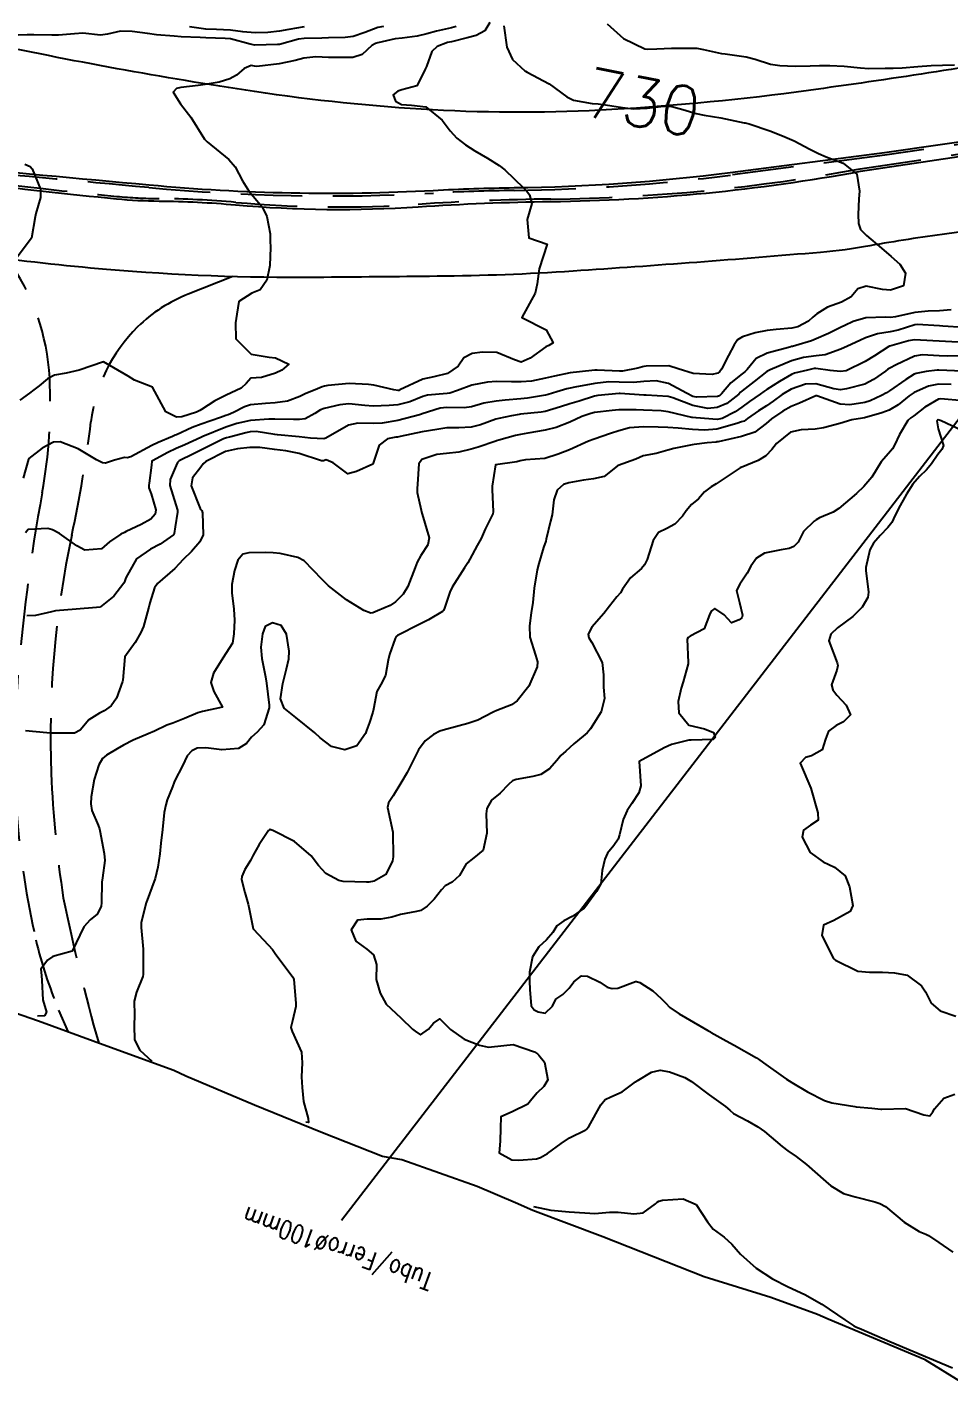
# Model space of a CAD drawing. Header units: metres. Extents: x 298520 to 308411, y 7433745 to 7450750.
# Drawn here: x 302111.5 to 302186.6, y 7441250.7 to 7441360.9 of the extents above; entities that cross this region are included whole.
import ezdxf
from ezdxf.enums import TextEntityAlignment as Align

# ---------------------------------------------------------------- set-up
doc = ezdxf.new("R2010")
doc.units = ezdxf.units.M
doc.header["$LTSCALE"] = 10
doc.linetypes.add('CONTINUO', pattern=[0])
doc.linetypes.add('DASHED', pattern=[0.75, 0.5, -0.25])
for name, color, linetype in [('Area', 45, 'Continuous'), ('Canteiro', 45, 'DASHED'), ('Cotas', 45, 'Continuous'), ('Curvas de Nivel 1m', 11, 'Continuous'), ('Curvas de Nivel 5m', 15, 'Continuous'), ('TEXTO', 45, 'Continuous'), ('Vias Primárias', 230, 'Continuous'), ('Vias Secundárias', 230, 'DASHED')]:
    doc.layers.add(name, color=color, linetype=linetype)
doc.styles.add('ROMANS', font='romans', dxfattribs={"height": 0.2})
doc.styles.add('Style-STANDARD', font='STANDARD.shx')

msp = doc.modelspace()

# ---------------------------------------------------------------- linework, layer by layer
at = {"layer": 'Area'}
msp.add_polyline3d([(302187.54, 7441250.67, 725.09), (302184.63, 7441252.46, 725.51), (302176.74, 7441255.79, 724.83), (302175.88, 7441256.16, 724.94), (302172.09, 7441257.54, 724.69), (302166.64, 7441259.21, 725.04), (302158.4, 7441262.49, 724.67), (302152.71, 7441264.61, 724.2), (302151.28, 7441265.24, 724.02), (302148.16, 7441266.57, 723.92), (302142.02, 7441268.75, 724.62), (302140.46, 7441269.01, 724.54), (302135.43, 7441271.01, 724.8), (302130.04, 7441273.19, 725.16), (302124.45, 7441275.55, 727.67), (302123.46, 7441276.02, 725.64), (302118.02, 7441278, 726.31), (302112.45, 7441280.04, 726.99), (302108.6, 7441281.35, 727.11)], dxfattribs=at)
at = {"layer": 'Canteiro'}
for points in [[(302043.55, 7441364.61), (302058.01, 7441359.34), (302068.15, 7441356.12), (302079.77, 7441353.18, 0.024757), (302094.94, 7441350.13, 0.012698), (302118.83, 7441347.17, 0.021985), (302122.28, 7441346.99, -0.019463), (302128.52, 7441346.68, 0.038601), (302143.35, 7441346.52, -0.013662), (302154.16, 7441346.95, 0.042769), (302179.34, 7441349.41), (302201.74, 7441352.74), (302239.16, 7441358.46), (302288.87, 7441366.42)], [(302257.83, 7441362.21), (302214.22, 7441355.23), (302181.36, 7441350.52), (302168.79, 7441348.9, -0.029027), (302151.19, 7441347.65, 0.010268), (302144.6, 7441347.43, -0.036653), (302121.44, 7441347.88, 0.000967), (302104.11, 7441349.46, -0.026354), (302096.22, 7441350.58, 0.000323), (302079.24, 7441353.91, -0.038905), (302065.93, 7441357.6), (302055.38, 7441361.02)]]:
    msp.add_lwpolyline(points, format="xyb", dxfattribs=at)
at = {"layer": 'Curvas de Nivel 1m', "flags": 128}
for points, elevation in [([(302140.53, 7441360.99), (302140.09, 7441360.91), (302139.03, 7441360.5), (302138.07, 7441360.19), (302137.43, 7441360.11), (302136.07, 7441360.07), (302135.51, 7441360.05), (302134.07, 7441360.03), (302133.62, 7441359.96), (302132.06, 7441359.54), (302131.9, 7441359.53), (302130.06, 7441359.48), (302129.68, 7441359.56), (302128.07, 7441359.98), (302127.64, 7441360.02), (302126.07, 7441360.07), (302125.6, 7441360.09), (302124.07, 7441360.16), (302123.51, 7441360.2), (302122.07, 7441360.33), (302121.32, 7441360.42), (302120.08, 7441360.58), (302119.14, 7441360.62), (302118.07, 7441360.36), (302117.49, 7441360.29), (302116.07, 7441360.44), (302115.39, 7441360.41), (302114.07, 7441360.29), (302113.54, 7441360.28), (302112.07, 7441360.31), (302111.53, 7441360.31), (302110.07, 7441360.25)], 733), ([(302146.45, 7441361), (302146.09, 7441360.9), (302144.85, 7441360.62), (302144.08, 7441360.41), (302143.27, 7441360.2), (302142.07, 7441360.05), (302141.5, 7441359.99), (302140.07, 7441359.67), (302139.89, 7441359.62), (302139.59, 7441359.44), (302138.8, 7441358.71), (302138.05, 7441358.47), (302137.04, 7441358.46), (302136.05, 7441358.48), (302135.04, 7441358.52), (302134.05, 7441358.41), (302133.35, 7441358.22), (302132.05, 7441357.95), (302130.23, 7441357.75), (302130.05, 7441357.77), (302129.77, 7441357.83), (302129.2, 7441357.57), (302128.57, 7441357.04), (302128.03, 7441356.74), (302127.16, 7441356.46), (302126.02, 7441356.28), (302125.44, 7441356.2), (302124.03, 7441356.02), (302123.7, 7441355.96), (302123.42, 7441355.64), (302124.01, 7441354.71), (302124.85, 7441353.62), (302125.97, 7441351.82), (302126.07, 7441351.71), (302126.19, 7441351.61), (302127.95, 7441350.16), (302128.47, 7441349.57), (302129.07, 7441348.43), (302129.59, 7441347.56), (302129.92, 7441347.18), (302130.67, 7441346.31), (302131.03, 7441345.54), (302131.31, 7441344.11), (302131.31, 7441343.54), (302131.34, 7441343.01), (302131.29, 7441341.54), (302131.03, 7441340.34), (302130.5, 7441339.55), (302129.82, 7441339.28), (302128.77, 7441338.62), (302128.59, 7441337.57), (302128.49, 7441336.88), (302128.51, 7441335.57), (302129.76, 7441334.32), (302131.22, 7441334.08), (302131.76, 7441334.03), (302132.82, 7441333.52), (302132.26, 7441333.02), (302131.75, 7441332.77), (302130.62, 7441332.42), (302129.74, 7441332.37), (302129.35, 7441331.95), (302128.95, 7441331.57), (302128.13, 7441331.17), (302127.72, 7441331), (302126.8, 7441330.52), (302125.71, 7441329.81), (302125.59, 7441329.73), (302125.31, 7441329.61), (302124.11, 7441329.22), (302123.7, 7441329.19), (302122.81, 7441329.64), (302121.73, 7441331.65), (302120.28, 7441332.22), (302119.74, 7441332.54), (302117.75, 7441333.7), (302115.75, 7441333.01), (302114.7, 7441332.78), (302113.74, 7441332.62), (302113.17, 7441332.33), (302112.5, 7441331.76), (302112.08, 7441331.41), (302111.72, 7441331.16), (302110.93, 7441330.57)], 732), ([(302149.21, 7441361.33), (302148.78, 7441360.63), (302148.08, 7441360.26), (302147.35, 7441360.08), (302146.07, 7441359.75), (302145.76, 7441359.68), (302144.91, 7441359.38), (302144.48, 7441358.96), (302144.05, 7441357.73), (302143.93, 7441357.51), (302143.87, 7441357.39), (302143.26, 7441356.16), (302142.02, 7441355.85), (302141.7, 7441355.73), (302141.34, 7441355.42), (302141.51, 7441354.92), (302142.01, 7441354.64), (302142.81, 7441354.6), (302144, 7441354.45), (302145.31, 7441353.38), (302145.98, 7441352.51), (302146.52, 7441351.91), (302147.22, 7441351.35), (302147.97, 7441350.88), (302149.01, 7441350.27), (302149.95, 7441349.69), (302150.41, 7441349.32), (302151.93, 7441347.87), (302152.22, 7441347.59), (302152.42, 7441347.29), (302152.61, 7441346.59), (302152.23, 7441345.29), (302152.38, 7441343.79), (302153.87, 7441343.27), (302153.22, 7441341.28), (302153.06, 7441340.06), (302152.88, 7441339.28), (302151.8, 7441337.3), (302153.79, 7441336.3), (302154.35, 7441335.26), (302154, 7441335.04), (302153.77, 7441334.92), (302152.47, 7441334), (302151.76, 7441333.66), (302151.2, 7441333.87), (302149.77, 7441334.46), (302148.6, 7441334.5), (302147.77, 7441334.39), (302147.09, 7441334.03), (302146.62, 7441333.36), (302145.75, 7441332.74), (302144.63, 7441332.49), (302143.74, 7441332.28), (302141.87, 7441331.42), (302141.78, 7441331.37), (302141.73, 7441331.37), (302141.37, 7441331.42), (302139.74, 7441331.79), (302139.32, 7441331.86), (302137.74, 7441331.94), (302136.02, 7441331.77), (302135.74, 7441331.73), (302135.56, 7441331.67), (302135.16, 7441331.5), (302134.15, 7441331.09), (302133.72, 7441330.89), (302132.73, 7441330.51), (302131.72, 7441330.36), (302130.94, 7441330.31), (302129.71, 7441330.2), (302129.23, 7441330.05), (302128.33, 7441329.57), (302127.89, 7441329.39), (302127.7, 7441329.33), (302127.28, 7441329.17), (302125.69, 7441328.63), (302124.96, 7441328.35), (302123.68, 7441327.77), (302123.58, 7441327.73), (302123.37, 7441327.63), (302122.19, 7441327.13), (302121.68, 7441326.88), (302119.96, 7441325.97), (302119.66, 7441325.89), (302119.44, 7441325.91), (302118.64, 7441325.69), (302117.9, 7441325.46), (302117.66, 7441325.49), (302117.17, 7441325.71), (302116.23, 7441326.28), (302115.67, 7441326.63), (302114.22, 7441327.2), (302113.68, 7441327.17), (302112.76, 7441326.67), (302111.66, 7441325.84), (302111.63, 7441325.77), (302111.19, 7441324.23)], 731), ([(302134.08, 7441360.96), (302132.84, 7441360.76), (302132.08, 7441360.61), (302131.11, 7441360.51), (302130.08, 7441360.48), (302129.08, 7441360.57), (302128.08, 7441360.7), (302126.94, 7441360.74), (302126.08, 7441360.78), (302124.75, 7441360.96)], 734), ([(302158.74, 7441361.21), (302160.08, 7441360.02), (302161.81, 7441359.18), (302162.06, 7441359.16), (302162.8, 7441359.17), (302163.99, 7441359.22), (302164.06, 7441359.22), (302165.96, 7441359.23), (302166.06, 7441359.23), (302166.6, 7441359.12), (302167.81, 7441358.85), (302168.06, 7441358.81), (302168.37, 7441358.78), (302170.06, 7441358.53), (302170.8, 7441358.33), (302172.05, 7441357.94), (302172.82, 7441357.82), (302174.05, 7441357.77), (302175.28, 7441357.79), (302176.05, 7441357.82), (302176.87, 7441357.82), (302178.05, 7441357.77), (302179.38, 7441357.64), (302180.05, 7441357.59), (302181.4, 7441357.6), (302182.05, 7441357.61), (302182.76, 7441357.64), (302184.05, 7441357.73), (302185.14, 7441357.81), (302186.05, 7441357.84), (302187.04, 7441357.87)], 729), ([(302111.35, 7441349.78), (302111.76, 7441349.6), (302111.94, 7441349.42), (302112.62, 7441347.76), (302112.6, 7441347.08), (302112.23, 7441345.77), (302112.17, 7441345.5), (302111.87, 7441343.77), (302110.4, 7441341.79)], 733), ([(302186.77, 7441337.92), (302185.81, 7441337.84), (302184.88, 7441337.83), (302183.81, 7441337.72), (302182.24, 7441337.37), (302181.81, 7441337.31), (302181.41, 7441337.34), (302179.81, 7441337.28), (302178.79, 7441336.98), (302178.11, 7441336.67), (302177.8, 7441336.51), (302176.78, 7441336.01), (302175.78, 7441335.56), (302175.38, 7441335.41), (302174.12, 7441335.03), (302173.84, 7441334.96), (302173.77, 7441334.94), (302173.63, 7441334.89), (302171.77, 7441334.41), (302170.87, 7441333.96), (302170.14, 7441333.08), (302169.95, 7441332.88), (302169.75, 7441332.73), (302168.83, 7441332), (302168.07, 7441331.1), (302167.9, 7441330.93), (302167.73, 7441330.88), (302166.03, 7441330.82), (302165.73, 7441330.88), (302165.21, 7441331.14), (302163.74, 7441331.94), (302162.73, 7441332.15), (302161.74, 7441332.1), (302160.9, 7441332.03), (302159.74, 7441332.04), (302158.89, 7441332.06), (302157.74, 7441331.95), (302156.12, 7441331.63), (302155.74, 7441331.56), (302155.48, 7441331.51), (302154.64, 7441331.26), (302153.94, 7441331.05), (302153.73, 7441331), (302152.27, 7441330.74), (302151.72, 7441330.68), (302150.45, 7441330.58), (302149.72, 7441330.5), (302148.71, 7441330.33), (302147.71, 7441330.05), (302147.11, 7441329.95), (302145.71, 7441329.98), (302145.16, 7441329.92), (302143.7, 7441329.47), (302143.64, 7441329.45), (302143.47, 7441329.39), (302141.7, 7441328.92), (302140.43, 7441328.7), (302139.7, 7441328.67), (302138.44, 7441328.71), (302137.69, 7441328.54), (302135.85, 7441327.49), (302135.68, 7441327.44), (302134.6, 7441327.5), (302133.68, 7441327.6), (302131.9, 7441327.76), (302131.69, 7441327.79), (302130.16, 7441328.02), (302129.69, 7441328.01), (302129.32, 7441327.93), (302128.01, 7441327.58), (302127.75, 7441327.51), (302127.68, 7441327.49), (302127.52, 7441327.42), (302125.67, 7441326.51), (302125.06, 7441326.22), (302123.91, 7441325.63), (302123.78, 7441325.51), (302123.66, 7441325.26), (302123.16, 7441324.11), (302123.15, 7441323.63), (302123.62, 7441322.06), (302123.76, 7441321.63), (302123.78, 7441321.46), (302123.59, 7441320.27), (302123.49, 7441319.73), (302123.43, 7441319.63), (302122.35, 7441318.86), (302121.57, 7441318.45), (302120.44, 7441317.67), (302119.55, 7441316.13), (302119.44, 7441315.78), (302119.39, 7441315.68), (302118.59, 7441314.63), (302117.51, 7441313.75), (302117.48, 7441313.73), (302117.18, 7441313.71), (302115.51, 7441313.57), (302113.84, 7441313.42), (302113.51, 7441313.35), (302112.21, 7441313.05), (302111.51, 7441313.02)], 729), ([(302187.8, 7441336.5), (302186.07, 7441336.61), (302185.8, 7441336.63), (302183.98, 7441336.73), (302183.8, 7441336.7), (302182.45, 7441336.27), (302181.79, 7441336.14), (302180.75, 7441335.99), (302179.78, 7441335.66), (302179.32, 7441335.43), (302178.33, 7441334.98), (302177.77, 7441334.72), (302176.49, 7441334.28), (302175.76, 7441334.2), (302174.73, 7441334.05), (302173.76, 7441333.77), (302172.01, 7441333.06), (302171.75, 7441332.9), (302170.72, 7441332.09), (302169.74, 7441331.34), (302169.6, 7441331.22), (302169.46, 7441331.08), (302168.5, 7441330.31), (302167.72, 7441329.97), (302166.94, 7441329.9), (302165.72, 7441330.14), (302164.1, 7441330.77), (302163.73, 7441330.88), (302161.92, 7441330.99), (302161.73, 7441331), (302159.8, 7441331.13), (302159.73, 7441331.13), (302157.99, 7441330.96), (302157.73, 7441330.9), (302156.46, 7441330.5), (302155.72, 7441330.27), (302154.95, 7441330.03), (302153.71, 7441329.65), (302153.39, 7441329.59), (302151.7, 7441329.43), (302151.59, 7441329.42), (302150.97, 7441329.31), (302149.93, 7441329.09), (302149.7, 7441329.03), (302148.45, 7441328.58), (302147.69, 7441328.39), (302146.68, 7441328.34), (302145.69, 7441328.32), (302144.88, 7441328.19), (302143.69, 7441328), (302141.9, 7441327.63), (302141.68, 7441327.58), (302141.55, 7441327.56), (302140.87, 7441327.43), (302140.18, 7441326.93), (302139.7, 7441325.44), (302139.69, 7441325.41), (302139.66, 7441325.38), (302138.34, 7441324.77), (302137.65, 7441324.59), (302136.43, 7441325.48), (302135.88, 7441325.71), (302135.66, 7441325.65), (302135.5, 7441325.65), (302133.67, 7441326.25), (302132.59, 7441326.45), (302131.67, 7441326.56), (302130.48, 7441326.74), (302129.67, 7441326.74), (302128.64, 7441326.61), (302127.67, 7441326.4), (302126.08, 7441325.6), (302125.86, 7441325.4), (302125.66, 7441325.14), (302124.99, 7441324.27), (302124.89, 7441323.62), (302125.61, 7441321.75), (302125.68, 7441321.68), (302125.76, 7441321.61), (302125.81, 7441321.41), (302125.85, 7441319.61), (302125.58, 7441319.04), (302124.91, 7441318.27), (302124.24, 7441317.62), (302123.91, 7441317.27), (302123.56, 7441316.89), (302122.14, 7441315.65), (302121.9, 7441315.3), (302121.52, 7441314.09), (302121.44, 7441313.74), (302121.42, 7441313.66), (302121, 7441312.16), (302120.79, 7441311.67), (302120.31, 7441310.85), (302119.47, 7441309.68), (302119.33, 7441307.8), (302119.3, 7441307.68), (302118.79, 7441306.33), (302118.36, 7441305.69), (302117.81, 7441305.3), (302117.41, 7441305.1), (302116.55, 7441304.57), (302115.84, 7441303.72), (302115.39, 7441303.47), (302113.65, 7441303.48), (302113.39, 7441303.48), (302113.12, 7441303.49), (302111.39, 7441303.66)], 728), ([(302187.34, 7441335.31), (302185.78, 7441335.37), (302185.27, 7441335.41), (302183.78, 7441335.48), (302183.29, 7441335.41), (302181.77, 7441334.98), (302181.75, 7441334.97), (302181.69, 7441334.94), (302180.52, 7441334.2), (302179.76, 7441333.72), (302178.2, 7441332.98), (302177.75, 7441332.91), (302176.91, 7441333), (302175.75, 7441333.16), (302175.61, 7441333.16), (302175.05, 7441333.02), (302174.01, 7441332.77), (302173.75, 7441332.66), (302172.79, 7441332.09), (302171.74, 7441331.44), (302171.51, 7441331.29), (302171.22, 7441331.07), (302170.34, 7441330.46), (302169.72, 7441330.01), (302169.16, 7441329.64), (302168.11, 7441329.1), (302167.7, 7441329.02), (302166.01, 7441329.13), (302165.7, 7441329.18), (302165.65, 7441329.18), (302163.71, 7441329.64), (302163.16, 7441329.71), (302161.71, 7441329.77), (302161.11, 7441329.79), (302159.71, 7441329.79), (302159.17, 7441329.75), (302157.71, 7441329.57), (302157.43, 7441329.5), (302156.7, 7441329.24), (302155.7, 7441328.78), (302154.6, 7441328.35), (302153.69, 7441328.15), (302152.3, 7441327.9), (302151.69, 7441327.79), (302151.29, 7441327.7), (302149.94, 7441327.32), (302149.75, 7441327.26), (302149.68, 7441327.23), (302148.25, 7441326.76), (302147.68, 7441326.59), (302146.67, 7441326.35), (302145.67, 7441326.24), (302144.88, 7441326.17), (302143.67, 7441325.75), (302143.42, 7441325.39), (302143.3, 7441323.74), (302143.28, 7441323.4), (302143.29, 7441323.06), (302143.62, 7441321.62), (302143.67, 7441321.39), (302143.7, 7441321.3), (302144.27, 7441319.38), (302144.16, 7441318.81), (302143.57, 7441317.95), (302143.27, 7441317.39), (302143.12, 7441316.96), (302142.52, 7441315.41), (302142.15, 7441314.79), (302141.52, 7441314.16), (302141.07, 7441313.87), (302140.06, 7441313.43), (302139.68, 7441313.27), (302139.51, 7441313.24), (302138.95, 7441313.45), (302137.53, 7441314.32), (302136.06, 7441315.48), (302135.79, 7441315.73), (302135.55, 7441315.99), (302134.08, 7441317.5), (302133.57, 7441317.77), (302132.12, 7441318.09), (302131.57, 7441318.15), (302130.94, 7441318.17), (302129.57, 7441318.15), (302129.09, 7441318.05), (302128.69, 7441317.57), (302128.41, 7441316.72), (302128.19, 7441315.57), (302128.2, 7441314.91), (302128.36, 7441313.57), (302128.4, 7441312.68), (302128.36, 7441311.57), (302128.24, 7441310.81), (302127.47, 7441309.58), (302126.7, 7441308.35), (302126.47, 7441307.59), (302126.73, 7441306.88), (302127.42, 7441305.58), (302125.79, 7441305.23), (302125.42, 7441305.12), (302124.35, 7441304.68), (302123.4, 7441304.3), (302122.91, 7441304.13), (302121.9, 7441303.65), (302121.39, 7441303.41), (302120.15, 7441302.91), (302119.38, 7441302.5), (302118.86, 7441302.2), (302117.98, 7441301.69), (302117.66, 7441301.41), (302117.36, 7441300.89), (302116.98, 7441299.71), (302116.75, 7441298.29), (302116.71, 7441297.71), (302116.78, 7441297.17), (302117.31, 7441295.98), (302117.41, 7441295.7), (302117.45, 7441295.55), (302117.79, 7441293.69), (302117.84, 7441293.12), (302117.66, 7441291.7), (302117.61, 7441291.34), (302117.58, 7441289.7), (302117.55, 7441289.37), (302117.22, 7441288.73), (302116.65, 7441288.27), (302116.15, 7441287.72), (302115.18, 7441285.73), (302113.63, 7441285.29), (302113.17, 7441285.01), (302112.65, 7441284.27), (302112.69, 7441283.76), (302112.72, 7441283.33), (302112.79, 7441281.76), (302113.1, 7441280.77), (302112.93, 7441280.48), (302112.38, 7441280.45)], 727), ([(302187.77, 7441334.2), (302186.5, 7441334.15), (302185.77, 7441334.19), (302184.39, 7441334.28), (302183.77, 7441334.16), (302182.27, 7441333.45), (302181.76, 7441333.19), (302181.6, 7441333.09), (302181.41, 7441332.94), (302180.45, 7441332.25), (302179.74, 7441331.89), (302178.24, 7441331.49), (302177.74, 7441331.42), (302177.22, 7441331.51), (302175.74, 7441331.9), (302174.89, 7441331.87), (302173.74, 7441331.47), (302173, 7441331.04), (302172.28, 7441330.5), (302171.72, 7441330.11), (302171.08, 7441329.7), (302170.19, 7441329.08), (302169.9, 7441328.88), (302169.7, 7441328.81), (302169.3, 7441328.69), (302167.69, 7441328.22), (302166.69, 7441328.13), (302165.69, 7441328.19), (302164.53, 7441328.3), (302163.69, 7441328.35), (302162.91, 7441328.37), (302161.7, 7441328.42), (302160.56, 7441328.33), (302159.69, 7441328.09), (302159.03, 7441327.87), (302157.68, 7441327.41), (302157.24, 7441327.23), (302155.68, 7441326.55), (302154.75, 7441326.18), (302153.67, 7441325.83), (302152.1, 7441325.73), (302151.67, 7441325.63), (302151.41, 7441325.56), (302149.66, 7441325.32), (302149.38, 7441323.58), (302149.38, 7441323.32), (302149.46, 7441321.48), (302149.43, 7441321.32), (302148.83, 7441320.09), (302148.49, 7441319.33), (302148.17, 7441318.74), (302147.57, 7441317.63), (302147.4, 7441317.34), (302147.13, 7441316.92), (302146.14, 7441315.36), (302145.94, 7441314.96), (302145.52, 7441313.65), (302145.43, 7441313.46), (302145.35, 7441313.37), (302144.2, 7441312.69), (302143.5, 7441312.34), (302141.67, 7441311.42), (302141.56, 7441311.35), (302141.49, 7441311.19), (302141.02, 7441309.88), (302140.93, 7441309.43), (302140.7, 7441308.17), (302140.31, 7441307.43), (302140.01, 7441306.86), (302139.73, 7441305.44), (302139.68, 7441305.18), (302139.41, 7441304.35), (302139.16, 7441303.68), (302139.08, 7441303.44), (302138.38, 7441302.45), (302137.38, 7441302.12), (302136.3, 7441302.39), (302135.39, 7441303.09), (302134.95, 7441303.49), (302133.41, 7441304.75), (302132.46, 7441305.52), (302132.16, 7441306.26), (302132.34, 7441307.53), (302132.65, 7441308.72), (302132.82, 7441309.52), (302132.85, 7441310.14), (302132.65, 7441311.52), (302132.2, 7441312.23), (302131.5, 7441312.46), (302130.9, 7441312.15), (302130.69, 7441311.55), (302130.56, 7441310.47), (302130.63, 7441309.55), (302130.93, 7441308.06), (302131.01, 7441307.54), (302131.22, 7441305.75), (302131.22, 7441305.54), (302130.79, 7441304.16), (302130.25, 7441303.55), (302129.8, 7441303.14), (302129.38, 7441302.63), (302128.73, 7441302.22), (302127.38, 7441302.12), (302126.07, 7441302.29), (302125.38, 7441302.26), (302124.94, 7441302.05), (302124.56, 7441301.62), (302124.18, 7441300.81), (302123.56, 7441299.63), (302123.49, 7441299.49), (302123.35, 7441299.11), (302122.93, 7441298.04), (302122.81, 7441297.64), (302122.69, 7441297.02), (302122.54, 7441295.64), (302122.42, 7441294.51), (302122.33, 7441293.64), (302122.18, 7441292.56), (302121.95, 7441291.65), (302121.23, 7441289.66), (302120.81, 7441288.06), (302120.81, 7441287.66), (302120.96, 7441285.89), (302120.96, 7441285.66), (302120.98, 7441283.84), (302120.95, 7441283.66), (302120.43, 7441282.38), (302120.24, 7441281.67), (302120.26, 7441280.53), (302120.25, 7441279.67), (302120.26, 7441278.51), (302120.71, 7441277.66), (302121.67, 7441276.78)], 726), ([(302186.77, 7441331.85), (302185.74, 7441331.87), (302184.92, 7441331.72), (302183.74, 7441331.2), (302183.34, 7441330.92), (302182.45, 7441330.21), (302181.72, 7441329.77), (302181.12, 7441329.54), (302179.71, 7441329.15), (302179.55, 7441329.12), (302178.67, 7441328.98), (302177.7, 7441328.69), (302176.36, 7441328.34), (302175.69, 7441328.22), (302174.55, 7441328.16), (302173.69, 7441327.98), (302172.53, 7441327.05), (302172.17, 7441326.56), (302171.67, 7441326.04), (302171.04, 7441325.68), (302169.65, 7441325.11), (302169.63, 7441325.1), (302169.59, 7441325.08), (302167.64, 7441323.76), (302167.22, 7441323.53), (302166.67, 7441323.12), (302166.2, 7441322.56), (302165.62, 7441322.08), (302165.19, 7441321.56), (302164.89, 7441321.14), (302164.25, 7441320.49), (302163.6, 7441320.14), (302162.94, 7441319.81), (302162.49, 7441319.17), (302162, 7441317.61), (302161.8, 7441317.18), (302161.56, 7441316.88), (302160.64, 7441316.11), (302159.99, 7441315.2), (302159.83, 7441314.91), (302159.53, 7441314.56), (302158.93, 7441313.8), (302158.47, 7441313.22), (302157.5, 7441312.1), (302157.2, 7441311.53), (302157.26, 7441311.23), (302157.49, 7441310.85), (302158.34, 7441309.22), (302158.45, 7441308.21), (302158.44, 7441307.22), (302158.53, 7441306.31), (302158.27, 7441305.22), (302157.4, 7441303.82), (302157.12, 7441303.51), (302156.8, 7441303.24), (302156.03, 7441302.6), (302155.38, 7441302.01), (302154.99, 7441301.65), (302154.64, 7441301.26), (302154.06, 7441300.57), (302153.36, 7441300.11), (302152.7, 7441299.94), (302151.35, 7441299.7), (302151.05, 7441299.6), (302150.71, 7441299.31), (302150.05, 7441298.6), (302149.33, 7441298.03), (302148.95, 7441297.33), (302148.91, 7441296.92), (302148.96, 7441295.33), (302148.65, 7441293.96), (302147.89, 7441293.34), (302147.27, 7441292.84), (302146.72, 7441291.9), (302146.12, 7441291.36), (302145.56, 7441291.06), (302145.25, 7441290.72), (302144.66, 7441289.96), (302144.1, 7441289.38), (302143.57, 7441289.04), (302143.23, 7441288.96), (302141.92, 7441288.71), (302141.22, 7441288.51), (302140.31, 7441288.34), (302139.22, 7441288.33), (302138.42, 7441288.25), (302137.91, 7441287.46), (302138.3, 7441286.55), (302139.19, 7441285.88), (302139.73, 7441285.43), (302139.96, 7441284.65), (302139.94, 7441283.43), (302140.27, 7441282.3), (302140.77, 7441281.42), (302141.13, 7441281.06), (302141.98, 7441280.27), (302142.89, 7441279.39), (302143.11, 7441279.22), (302143.56, 7441278.93), (302144.21, 7441279.38), (302144.61, 7441279.88), (302145.12, 7441280.23), (302146, 7441279.36), (302147.1, 7441278.57), (302148.35, 7441278.08), (302149.09, 7441277.92), (302150.34, 7441278.06), (302151.1, 7441278.13), (302152.83, 7441277.53), (302153.08, 7441277.37), (302153.2, 7441277.27), (302153.64, 7441276.7), (302153.93, 7441275.26), (302153.59, 7441274.72), (302153.05, 7441274.2), (302152.63, 7441273.69), (302152.28, 7441273.28), (302151.03, 7441272.65), (302150.09, 7441272.24), (302150.08, 7441271.31), (302150.04, 7441270.27), (302149.96, 7441269.31), (302150.98, 7441268.75), (302151.57, 7441268.71), (302152.99, 7441268.83), (302153.33, 7441268.94), (302153.89, 7441269.27), (302155, 7441270.08), (302155.69, 7441270.55), (302157.01, 7441271.18), (302157.08, 7441271.23), (302157.25, 7441271.46), (302158.24, 7441273.21), (302158.58, 7441273.67), (302159.04, 7441273.88), (302159.96, 7441274.28), (302161.06, 7441275.09), (302161.11, 7441275.13), (302161.2, 7441275.18), (302162.36, 7441275.87), (302163.07, 7441276.05), (302163.84, 7441275.91), (302165.07, 7441275.45), (302165.61, 7441275.12), (302167.05, 7441274.05), (302168.38, 7441273.09), (302168.73, 7441272.78), (302169.03, 7441272.53), (302170.17, 7441271.92), (302171.02, 7441271.44), (302171.56, 7441271.05), (302173, 7441269.84), (302173.45, 7441269.49), (302174.13, 7441269.02), (302174.98, 7441268.37), (302176.56, 7441266.99), (302176.96, 7441266.63), (302177.99, 7441266.01), (302178.95, 7441265.74), (302180.55, 7441265.34), (302180.95, 7441265.2), (302181.41, 7441264.94), (302182.92, 7441263.68), (302184.15, 7441262.9), (302184.7, 7441262.69), (302184.91, 7441262.59), (302185.75, 7441262.03), (302186.9, 7441261.22)], 724), ([(302187.73, 7441330.52), (302185.91, 7441330.7), (302185.73, 7441330.67), (302184.61, 7441330.01), (302183.71, 7441329.31), (302183.48, 7441329.14), (302183.22, 7441328.92), (302182.56, 7441327.79), (302182.14, 7441326.93), (302181.98, 7441326.63), (302181.67, 7441326.23), (302181.05, 7441325.56), (302180.68, 7441324.95), (302180.29, 7441324.31), (302179.64, 7441323.54), (302179.05, 7441322.97), (302177.62, 7441321.75), (302177.14, 7441321.47), (302176.04, 7441321.01), (302175.77, 7441320.85), (302175.61, 7441320.73), (302174.73, 7441319.89), (302174.3, 7441319.02), (302173.94, 7441318.66), (302173.58, 7441318.51), (302172.92, 7441318.39), (302171.57, 7441318.12), (302170.91, 7441317.73), (302170.45, 7441317.07), (302170.14, 7441316.49), (302169.55, 7441315.6), (302169.27, 7441315.08), (302169.53, 7441314.12), (302169.78, 7441313.08), (302169.71, 7441312.87), (302169.51, 7441312.71), (302168.87, 7441312.45), (302168.28, 7441313.1), (302167.52, 7441313.63), (302167.23, 7441313.4), (302167.09, 7441313.11), (302166.64, 7441311.98), (302165.5, 7441311.36), (302165.35, 7441311.27), (302165.27, 7441311.13), (302165.36, 7441309.24), (302165.35, 7441309.13), (302164.93, 7441307.66), (302164.78, 7441307.14), (302164.52, 7441306.05), (302164.59, 7441305.14), (302165.41, 7441304.13), (302166.68, 7441303.84), (302167.4, 7441303.54), (302167.55, 7441303.11), (302167.39, 7441302.96), (302165.6, 7441302.91), (302165.39, 7441302.9), (302163.99, 7441302.54), (302163.38, 7441302.28), (302161.37, 7441301.18), (302161.5, 7441299.18), (302161.34, 7441298.61), (302160.76, 7441297.76), (302160.38, 7441297.19), (302160.06, 7441296.45), (302159.76, 7441295.2), (302159.65, 7441294.84), (302159.29, 7441294.34), (302158.79, 7441293.7), (302158.55, 7441293.21), (302158.34, 7441292.29), (302158.23, 7441291.22), (302157.87, 7441290.59), (302157.23, 7441289.7), (302157.05, 7441289.41), (302156.89, 7441289.23), (302155.9, 7441288.56), (302155.21, 7441288.21), (302154.66, 7441287.8), (302154.32, 7441287.26), (302153.8, 7441286.66), (302153.19, 7441286.08), (302152.68, 7441285.28), (302152.43, 7441284.01), (302152.44, 7441283.28), (302152.46, 7441282.6), (302152.56, 7441281.28), (302152.81, 7441280.96), (302153.13, 7441280.78), (302153.7, 7441280.69), (302154.31, 7441281.26), (302154.56, 7441281.83), (302155.14, 7441282.21), (302155.67, 7441282.72), (302156.05, 7441283.24), (302156.67, 7441283.73), (302157.16, 7441283.7), (302158.16, 7441283.21), (302158.76, 7441282.81), (302159.15, 7441282.68), (302159.62, 7441282.72), (302160.84, 7441283.18), (302161.07, 7441283.27), (302161.15, 7441283.27), (302161.4, 7441283.18), (302162.48, 7441282.49), (302163.14, 7441281.89), (302163.51, 7441281.53), (302163.86, 7441281.15), (302164.61, 7441280.62), (302165.12, 7441280.33), (302166.96, 7441279.27), (302167.11, 7441279.18), (302167.16, 7441279.16), (302167.23, 7441279.11), (302168.45, 7441278.44), (302169.09, 7441278.07), (302170.9, 7441277.06), (302171.08, 7441276.95), (302171.49, 7441276.64), (302173.07, 7441275.51), (302173.35, 7441275.32), (302173.78, 7441275.03), (302175.05, 7441274.27), (302176.46, 7441273.58), (302177.04, 7441273.38), (302178.91, 7441273.09), (302179.03, 7441273.07), (302180.3, 7441272.95), (302181.03, 7441272.86), (302181.11, 7441272.86), (302183.03, 7441272.92), (302184.54, 7441272.4), (302185.03, 7441272.32), (302185.28, 7441272.64), (302185.41, 7441272.89), (302186.16, 7441273.77), (302187.05, 7441274.1)], 723), ([(302187.69, 7441328.08), (302185.94, 7441328.89), (302185.7, 7441328.97), (302185.64, 7441328.95), (302185.6, 7441328.89), (302185.7, 7441328.26), (302186.14, 7441326.89), (302185.99, 7441326.57), (302185.67, 7441326.16), (302185.17, 7441325.39), (302184.74, 7441324.9), (302184.17, 7441324.38), (302183.64, 7441323.74), (302183.13, 7441322.92), (302182.46, 7441321.77), (302182.07, 7441320.93), (302181.93, 7441320.62), (302181.6, 7441320.22), (302180.97, 7441319.56), (302180.44, 7441318.95), (302180.14, 7441318.39), (302179.82, 7441316.96), (302179.81, 7441316.71), (302180.03, 7441314.96), (302179.97, 7441314.52), (302179.52, 7441313.74), (302178.76, 7441312.97), (302177.5, 7441312.04), (302176.95, 7441311.54), (302176.79, 7441311), (302177.47, 7441309.19), (302177.53, 7441308.99), (302177.46, 7441308.59), (302177.03, 7441307.41), (302177.12, 7441306.99), (302177.44, 7441306.56), (302178.21, 7441305.75), (302178.56, 7441304.97), (302178, 7441304.39), (302177.41, 7441304.11), (302176.77, 7441303.63), (302176.52, 7441303), (302176.27, 7441302.12), (302175.38, 7441301.63), (302174.89, 7441301.5), (302174.46, 7441301.02), (302175.34, 7441299.01), (302175.9, 7441297), (302175.93, 7441296.39), (302175.31, 7441295.98), (302174.75, 7441295.58), (302174.63, 7441295.02), (302175.28, 7441293.76), (302176.33, 7441293), (302177.27, 7441292.58), (302178.13, 7441291.85), (302178.47, 7441290.97), (302178.76, 7441289.44), (302178.55, 7441288.97), (302177.22, 7441288.23), (302176.36, 7441287.85), (302176.23, 7441287), (302177.18, 7441285.13), (302177.25, 7441285.06), (302177.35, 7441284.99), (302179.17, 7441284.09), (302180.11, 7441284.01), (302181.17, 7441284.03), (302182.14, 7441283.96), (302183.17, 7441283.78), (302184.34, 7441282.9), (302184.66, 7441282.41), (302185.14, 7441281.5), (302185.87, 7441280.88), (302187.13, 7441280.43)], 722)]:
    msp.add_lwpolyline(points, dxfattribs=dict(at, elevation=elevation))
at = {"layer": 'Curvas de Nivel 5m', "flags": 128}
for points, elevation in [([(302150.35, 7441361.05), (302150.58, 7441359.31), (302151.05, 7441358.3), (302152.04, 7441357.39), (302152.1, 7441357.35), (302152.23, 7441357.29), (302154.03, 7441356.32), (302155.46, 7441355.26), (302156.01, 7441355), (302157.52, 7441354.74), (302158.01, 7441354.69), (302158.61, 7441354.61), (302160, 7441354.39), (302160.89, 7441354.3), (302162, 7441354.34), (302163.35, 7441354.5), (302164.01, 7441354.48), (302164.92, 7441354.23), (302166, 7441353.92), (302166.66, 7441353.78), (302168, 7441353.56), (302169.91, 7441353.16), (302169.99, 7441353.15), (302170.3, 7441353.08), (302171.99, 7441352.49), (302173.04, 7441352.1), (302173.98, 7441351.69), (302175.25, 7441351.02), (302175.97, 7441350.65), (302176.57, 7441350.4), (302177.96, 7441349.86), (302179.09, 7441348.97), (302179.31, 7441347.58), (302179.23, 7441346.97), (302179.19, 7441345.69), (302179.22, 7441344.97), (302179.38, 7441344.46), (302179.88, 7441343.99), (302181.09, 7441342.95), (302181.87, 7441342.27), (302182.58, 7441341.65), (302183.05, 7441340.92), (302182.87, 7441339.89), (302181.83, 7441339.54), (302181.18, 7441339.6), (302179.84, 7441339.87), (302179.16, 7441339.65), (302178.61, 7441338.98), (302177.82, 7441338.57), (302176.68, 7441338.14), (302175.81, 7441337.6), (302175.49, 7441337.33), (302175.14, 7441337.02), (302174.27, 7441336.55), (302173.79, 7441336.45), (302172.51, 7441336.33), (302171.79, 7441336.25), (302170.79, 7441336.07), (302169.78, 7441335.74), (302169.37, 7441335.49), (302169.1, 7441335.09), (302168.64, 7441334.22), (302168.06, 7441333.1), (302167.93, 7441332.92), (302167.75, 7441332.79), (302167.31, 7441332.67), (302165.75, 7441332.74), (302164.52, 7441333.14), (302163.76, 7441333.37), (302161.92, 7441333.34), (302161.75, 7441333.33), (302161.63, 7441333.3), (302161.25, 7441333.19), (302160.01, 7441332.94), (302159.75, 7441332.93), (302157.94, 7441333.03), (302157.75, 7441333.02), (302157.51, 7441332.99), (302155.75, 7441332.81), (302154.47, 7441332.54), (302153.74, 7441332.36), (302152.58, 7441332.12), (302151.74, 7441332.06), (302150.97, 7441332.08), (302149.74, 7441332.09), (302149.02, 7441332.04), (302147.74, 7441331.79), (302146.57, 7441331.36), (302145.95, 7441331.15), (302145.73, 7441331.13), (302144.12, 7441330.99), (302143.73, 7441330.89), (302142.68, 7441330.44), (302141.71, 7441330.2), (302140.99, 7441330.15), (302139.71, 7441330.1), (302139.02, 7441330.14), (302137.72, 7441330.27), (302136.98, 7441330.21), (302135.71, 7441329.9), (302135.41, 7441329.79), (302134.94, 7441329.5), (302134.15, 7441329.05), (302133.7, 7441329), (302133.2, 7441329.02), (302131.7, 7441329.03), (302131.2, 7441329.04), (302129.7, 7441328.93), (302128.59, 7441328.67), (302127.69, 7441328.37), (302125.83, 7441327.61), (302125.68, 7441327.54), (302124.36, 7441326.94), (302123.67, 7441326.64), (302122.98, 7441326.32), (302121.72, 7441325.65), (302121.69, 7441325.62), (302121.66, 7441325.28), (302121.47, 7441323.82), (302121.44, 7441323.65), (302121.43, 7441323.45), (302121.63, 7441322.96), (302122, 7441321.65), (302121.96, 7441321.29), (302121.6, 7441320.9), (302120.8, 7441320.46), (302119.59, 7441319.88), (302119.45, 7441319.82), (302119.15, 7441319.68), (302118.23, 7441319.04), (302117.57, 7441318.49), (302116.22, 7441318.37), (302115.57, 7441318.73), (302114.16, 7441319.74), (302113.6, 7441320.03), (302113.22, 7441320.13), (302111.6, 7441320.04), (302111.39, 7441319.77)], 730), ([(302187.68, 7441332.94), (302185.75, 7441333.03), (302185.62, 7441333.03), (302184.72, 7441332.9), (302183.9, 7441332.76), (302183.75, 7441332.7), (302183.07, 7441332.25), (302181.74, 7441331.35), (302181.49, 7441331.19), (302181.08, 7441330.95), (302180.17, 7441330.52), (302179.72, 7441330.39), (302178.5, 7441330.2), (302177.72, 7441330.25), (302175.82, 7441330.92), (302175.73, 7441330.93), (302174.41, 7441330.34), (302173.72, 7441330.06), (302173.06, 7441329.69), (302172.14, 7441329.05), (302171.7, 7441328.68), (302170.78, 7441327.98), (302169.69, 7441327.62), (302167.78, 7441327.2), (302167.68, 7441327.18), (302167.62, 7441327.17), (302166.89, 7441327.12), (302165.84, 7441326.97), (302165.68, 7441326.94), (302164.18, 7441326.64), (302163.68, 7441326.5), (302162.75, 7441326.24), (302161.67, 7441326.04), (302161.08, 7441325.77), (302159.66, 7441325.26), (302159.62, 7441325.24), (302159.57, 7441325.2), (302158.5, 7441324.36), (302157.65, 7441324.17), (302156.82, 7441324.06), (302155.64, 7441323.86), (302155.19, 7441323.71), (302154.67, 7441323.26), (302154.42, 7441322.47), (302154.26, 7441321.26), (302154.15, 7441320.72), (302153.79, 7441319.27), (302153.75, 7441319.1), (302153.58, 7441318.59), (302153.19, 7441317.28), (302153.05, 7441316.77), (302152.82, 7441315.28), (302152.71, 7441314.1), (302152.57, 7441313.28), (302152.44, 7441312.22), (302152.46, 7441311.29), (302152.92, 7441309.83), (302153.08, 7441309.28), (302153.06, 7441308.88), (302152.38, 7441307.29), (302151.43, 7441306.11), (302150.95, 7441305.78), (302149.77, 7441305.32), (302149.52, 7441305.22), (302149.42, 7441305.17), (302148.21, 7441304.54), (302147.41, 7441304.26), (302146.7, 7441304.06), (302145.4, 7441303.72), (302145.13, 7441303.64), (302144.61, 7441303.38), (302143.92, 7441302.86), (302143.38, 7441302.12), (302143.04, 7441301.4), (302142.48, 7441300.28), (302141.95, 7441299.41), (302141.33, 7441298.38), (302140.95, 7441297.8), (302140.86, 7441297.42), (302141.3, 7441295.42), (302141.32, 7441293.42), (302141.27, 7441293.07), (302140.72, 7441291.96), (302139.77, 7441291.43), (302139.35, 7441291.35), (302139.25, 7441291.34), (302139.15, 7441291.34), (302137.25, 7441291.4), (302136.9, 7441291.47), (302135.84, 7441292.06), (302135.26, 7441292.7), (302134.64, 7441293.5), (302133.29, 7441294.66), (302131.54, 7441295.54), (302131.37, 7441295.61), (302131.3, 7441295.63), (302131.25, 7441295.6), (302131.19, 7441295.54), (302130.42, 7441294.41), (302129.93, 7441293.55), (302129.7, 7441293.12), (302129.26, 7441292.39), (302129, 7441291.82), (302128.99, 7441291.56), (302129.24, 7441290.5), (302129.52, 7441289.56), (302129.59, 7441289.19), (302129.92, 7441287.55), (302131.19, 7441286.21), (302131.51, 7441285.86), (302131.72, 7441285.53), (302133.15, 7441283.62), (302133.21, 7441283.51), (302133.23, 7441283.43), (302133.41, 7441281.51), (302133.41, 7441281.23), (302133.12, 7441280.07), (302132.99, 7441279.51), (302133.11, 7441279.18), (302133.87, 7441277.5), (302133.93, 7441276.65), (302133.87, 7441275.5), (302133.92, 7441274.63), (302134.04, 7441273.5), (302134.41, 7441272.11), (302134.43, 7441271.79), (302134.22, 7441271.82)], 725), ([(302152.76, 7441264.95), (302154.17, 7441264.65), (302155.67, 7441264.51), (302156.93, 7441264.43), (302157.76, 7441264.38), (302158.93, 7441264.48), (302159.64, 7441264.49), (302160.93, 7441264.35), (302161.68, 7441264.43), (302162.68, 7441265.16), (302162.81, 7441265.3), (302162.95, 7441265.39), (302163.26, 7441265.47), (302164.95, 7441265.57), (302166.01, 7441265.12), (302166.92, 7441263.71), (302167.37, 7441263.1), (302168.27, 7441262.46), (302168.9, 7441261.87), (302169.61, 7441261.07), (302170.88, 7441259.92), (302172.2, 7441259.05), (302173.5, 7441258.4), (302174.85, 7441257.78), (302176.22, 7441257), (302178.09, 7441255.72), (302178.83, 7441255.24), (302179.01, 7441255.15), (302179.45, 7441254.96), (302181.76, 7441253.95), (302186.88, 7441251.82)], 725)]:
    msp.add_lwpolyline(points, dxfattribs=dict(at, elevation=elevation))
at = {"layer": 'TEXTO', "linetype": 'CONTINUO'}
msp.add_polyline3d([(302254.19, 7441415.71, 0), (302137.12, 7441263.8, 0)], dxfattribs=at)
at = {"layer": 'Vias Primárias'}
for points in [[(302316.48, 7441363.98), (302273.99, 7441357.44), (302241.77, 7441352.2), (302209.48, 7441347.29), (302186.41, 7441344.11, 0.013073), (302180.13, 7441343.14, -0.023637), (302176.13, 7441342.61, -0.004615), (302155.97, 7441341.08, -0.014285), (302144.91, 7441340.66, 0.000023), (302135.07, 7441340.57, -0.023748), (302117.98, 7441341.22, -0.012059), (302107.64, 7441342.36, -0.011347), (302091.78, 7441344.86, -0.024932), (302075.59, 7441348.64), (302065.52, 7441351.52), (302059.38, 7441353.4, -0.030623), (302054.07, 7441355.1, 0.020469), (302041, 7441359.6, 0.005331), (302029.6, 7441362.88, 0.032396)], [(302043.48, 7441364.42), (302057.94, 7441359.15), (302068.1, 7441355.92), (302079.72, 7441352.98, 0.024757), (302094.91, 7441349.93, 0.012698), (302118.81, 7441346.97, 0.021985), (302122.28, 7441346.79, -0.019463), (302128.5, 7441346.48, 0.038601), (302143.36, 7441346.32, -0.013662), (302154.17, 7441346.75, 0.042763), (302179.37, 7441349.21), (302201.77, 7441352.55), (302239.19, 7441358.26), (302288.9, 7441366.22)], [(302216.74, 7441362.48), (302194.68, 7441358.78, -0.007378), (302175.14, 7441355.79, -0.01963), (302159.12, 7441354.23, -0.02854), (302144.52, 7441354.21, -0.023359), (302130.03, 7441355.7, -0.015576), (302107.72, 7441359.77, -0.016239), (302086.71, 7441365, -0.068889)], [(302257.8, 7441362.4), (302214.19, 7441355.43), (302181.33, 7441350.72), (302168.76, 7441349.09, -0.029027), (302151.19, 7441347.85, 0.010268), (302144.59, 7441347.63, -0.036653), (302121.46, 7441348.08, 0.000967), (302104.13, 7441349.66, -0.026354), (302096.25, 7441350.78, 0.000323), (302079.28, 7441354.11, -0.038915), (302066, 7441357.79), (302055.45, 7441361.21)]]:
    msp.add_lwpolyline(points, format="xyb", dxfattribs=at)
at = {"layer": 'Vias Secundárias'}
for points, elevation in [([(302114.88, 7441279.15), (302114.11, 7441280.94, -0.045685), (302112.24, 7441286.64, -0.075838), (302110.7, 7441307.2, -0.026196), (302112.75, 7441323.05, 0.058446), (302113.36, 7441332.38, 0.144823), (302109.93, 7441342.07, -1.960533)], 726.69), ([(302128.28, 7441340.64), (302124.64, 7441339.21, 0.101686), (302120.52, 7441336.54, 0.169396), (302116.72, 7441328.81, -0.022564), (302115.16, 7441319.58, 0.062918), (302113.49, 7441300.2, 0.028938), (302114.47, 7441290.08, 0.018802), (302117.35, 7441278.25, -1.141958)], 742.46)]:
    msp.add_lwpolyline(points, format="xyb", dxfattribs=dict(at, elevation=elevation))

# ---------------------------------------------------------------- texts
at = {"layer": 'Cotas', "style": 'Style-STANDARD'}
msp.add_text('730', height=4, rotation=348.6965, dxfattribs=at).set_placement((302161.64, 7441354.82, 730), align=Align.MIDDLE_CENTER)
at = {"layer": 'TEXTO', "style": 'ROMANS', "width": 0.8}
msp.add_text('Tubo/FerroØ100mm', height=1.5, rotation=160.219, dxfattribs=at).set_placement((302144.72, 7441259.47, -719))

doc.saveas('drawing.dxf')
